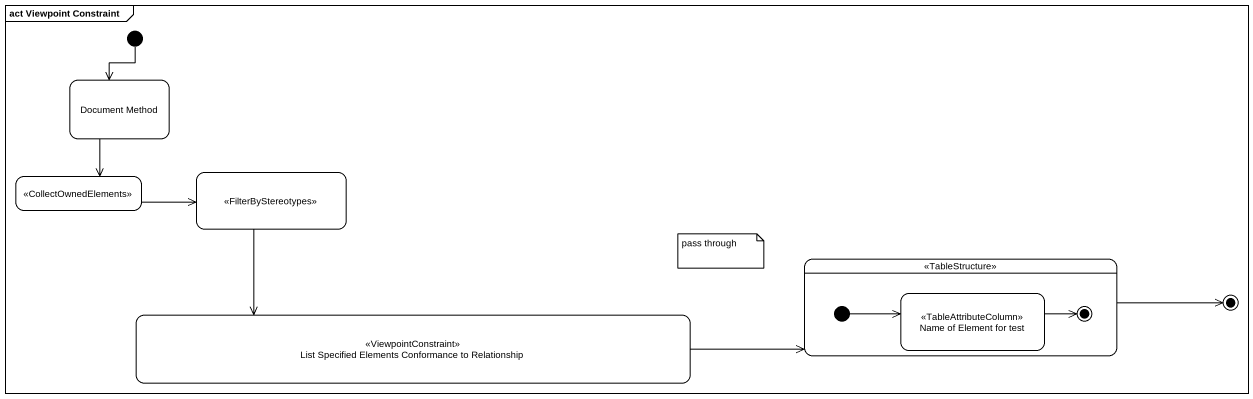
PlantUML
@startuml
mainframe act Viewpoint Constraint
hide empty description
state "Document Method" as Document_Method
state " " as state1 <<CollectOwnedElements>>
state " " as state2 <<FilterByStereotypes>>
state " " as state3 <<TableStructure>> {
  state "Name of Element for test" as Name_of_Element_for_test <<TableAttributeColumn>>
  [*] -right-> Name_of_Element_for_test
  Name_of_Element_for_test -right-> [*]
}
state "List Specified Elements Conformance to Relationship" as List_Specified_Elements <<ViewpointConstraint>>
[*] --> Document_Method
Document_Method --> state1
state1 -right-> state2
state2 --> List_Specified_Elements
List_Specified_Elements -right-> state3
state3 -right-> [*]
note as N1
  pass through
end note
@enduml
